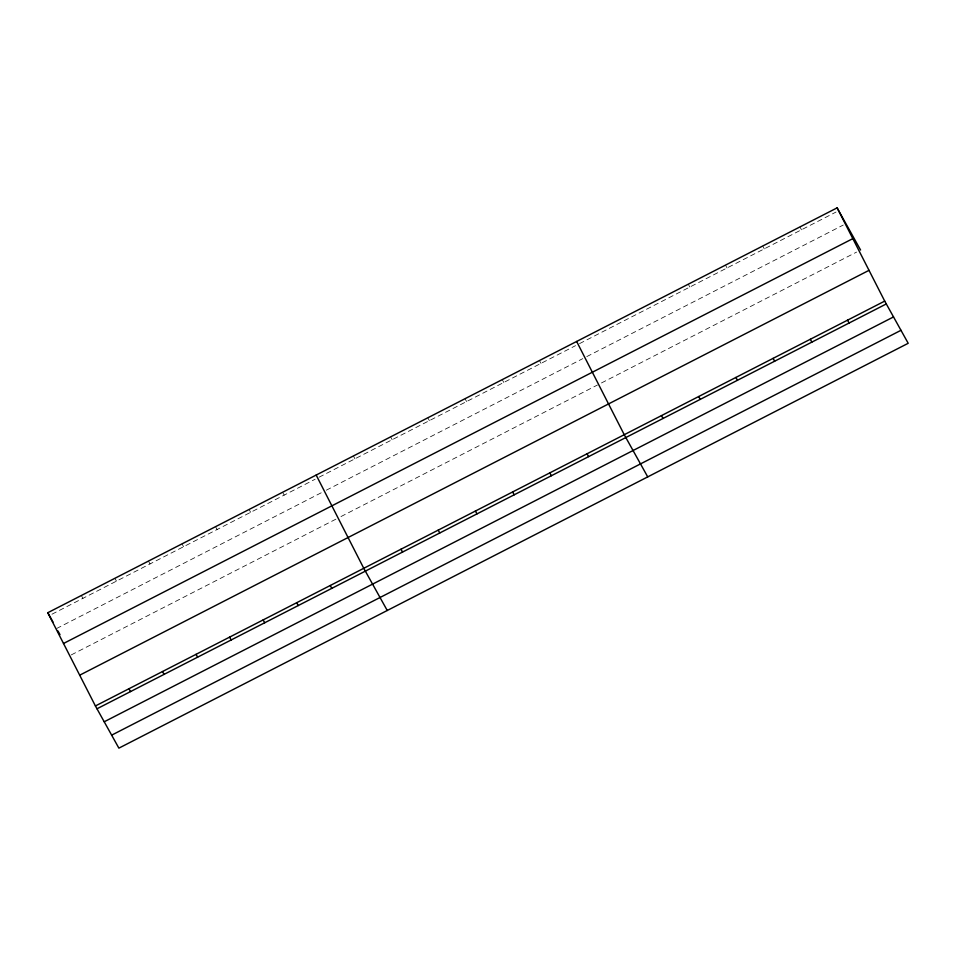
<?xml version="1.0" encoding="UTF-8"?>
<svg xmlns="http://www.w3.org/2000/svg" width="956" height="956" viewBox="0 0 956 956"><rect width="100%" height="100%" fill="white"/><g stroke="black" fill="none" stroke-linecap="round" stroke-linejoin="round"><path stroke-width="0.72" stroke-dasharray="4.78 3.58" d="M51.959 614.218L315.169 479.219M319.077 477.211L575.56 345.654M579.551 343.61L836.034 212.053M56.607 628.522L322.387 492.197M326.307 490.201L582.79 358.643M586.781 356.6L843.264 225.042M71.282 654.896L337.062 518.57M340.981 516.563L597.464 385.005M601.455 382.962L856.612 252.085M799.909 226.942L801.487 229.775M762.697 246.027L764.274 248.871M725.485 265.123L727.062 267.955M688.272 284.207L689.85 287.039M539.435 360.543L541.012 363.376M502.223 379.628L503.8 382.46M465.01 398.712L466.588 401.556M427.798 417.808L429.375 420.64M390.586 436.892L392.163 439.724M353.373 455.976L354.951 458.808M282.618 492.268L284.195 495.1M249.074 509.476L250.651 512.308M215.53 526.672L217.108 529.516M181.987 543.88L183.564 546.712M148.443 561.088L150.02 563.92M114.887 578.296L116.465 581.129M81.344 595.504L82.921 598.337"/><path stroke-width="1.43" d="M837.121 207.858L884.718 301.104L908.2 343.288L118.879 748.142L95.409 705.958L47.8 612.712L837.121 207.858L860.591 250.042M63.514 643.484L852.824 238.63M79.695 675.187L869.016 270.333M95.409 705.958L884.718 301.104M96.986 708.79L886.296 303.948M104.204 721.78L893.525 316.926M111.661 735.152L900.97 330.31M847.506 320.2L849.083 323.032M810.306 339.284L811.871 342.117M773.093 358.369L774.671 361.201M735.881 377.453L737.458 380.285M698.669 396.537L700.246 399.369M661.456 415.621L663.034 418.453M647.726 476.889L624.244 434.705L576.647 341.459M587.032 453.789L588.609 456.633M549.82 472.885L551.397 475.718M512.619 491.97L514.197 494.802M475.407 511.054L476.984 513.886M438.195 530.138L439.772 532.97M400.982 549.222L402.56 552.054M387.252 610.49L363.77 568.306L316.173 475.06M330.226 585.514L331.804 588.346M296.683 602.722L298.26 605.554M263.139 619.93L264.716 622.762M229.583 637.126L231.161 639.97M196.04 654.334L197.617 657.166M162.496 671.542L164.074 674.374M128.952 688.75L130.53 691.582M47.8 612.712L52.986 622.033M57.958 630.96L59.989 634.605"/></g></svg>
